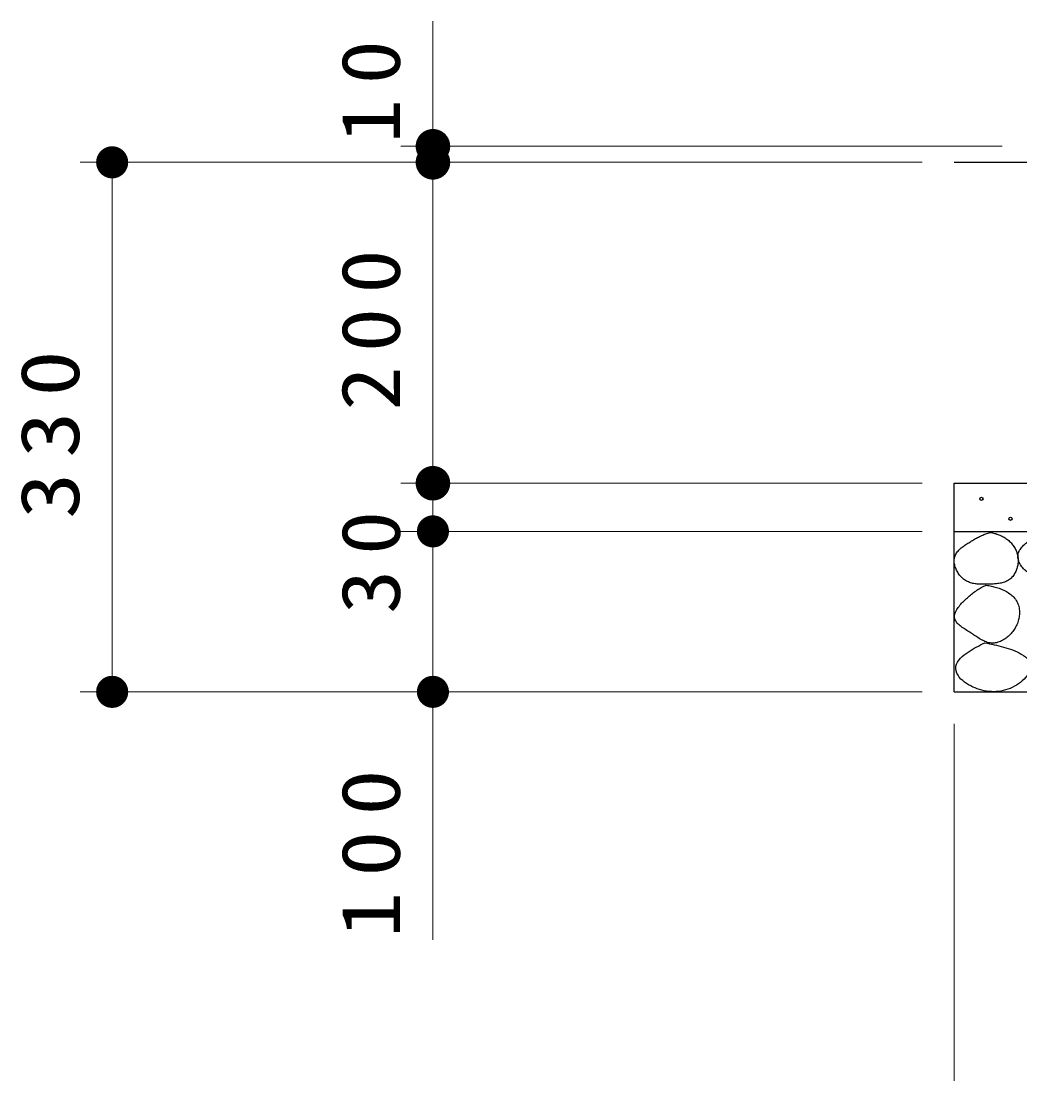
# Model space of a CAD drawing. Units: millimetres on the paper, scale 1:20. Extents: x -724 to 12, y -38 to 257.
# Drawn here: x -162.05 to -130.91, y 82.95 to 115.75 of the extents above; entities that cross this region are included whole.
import ezdxf

# ---------------------------------------------------------------- set-up
doc = ezdxf.new("R2010")
doc.units = ezdxf.units.MM
doc.layers.add('LY_1', color=7, linetype='Continuous', lineweight=25)
doc.styles.add('ＭＳ ゴシック', font='')
doc.styles.get('ＭＳ ゴシック').set_extended_font_data('MS Gothic')

# ---------------------------------------------------------------- blocks, each defined once
blk = doc.blocks.new('filled_dot')
at = {"color": 0, "linetype": 'Continuous', "lineweight": -2, "const_width": 1.25}
blk.add_lwpolyline([(-0.625, 0, 1), (0.625, 0, 1)], format="xyb", close=True, dxfattribs=at)

msp = doc.modelspace()

# ---------------------------------------------------------------- linework, layer by layer
at = {"layer": 'LY_1', "lineweight": 13}
for p, q in [((-149.205, 111.353), (-149.205, 115.755)), ((-131.455, 111.853), (-150.205, 111.853)), ((-133.955, 111.353), (-160.205, 111.353)), ((-159.205, 94.853), (-159.205, 111.353)), ((-149.205, 101.353), (-149.205, 111.353)), ((-133.955, 101.353), (-150.205, 101.353)), ((-149.205, 97.172), (-149.205, 101.353)), ((-133.955, 99.853), (-150.205, 99.853)), ((-149.205, 87.129), (-149.205, 99.853)), ((-133.955, 94.853), (-160.205, 94.853)), ((-132.955, 93.853), (-132.955, 63.853))]:
    msp.add_line(p, q, dxfattribs=at)
at = {"layer": 'LY_1'}
for p, q in [((-132.955, 111.353), (-130.455, 111.353)), ((-132.955, 101.353), (-101.955, 101.353)), ((-132.955, 94.853), (-132.955, 101.353)), ((-132.955, 99.853), (-101.955, 99.853)), ((-132.955, 94.853), (-101.955, 94.853))]:
    msp.add_line(p, q, dxfattribs=at)
for centre in [(-132.106, 100.867), (-131.2, 100.247)]:
    msp.add_circle(centre, 0.05, dxfattribs=at)
for points, knots in [([(-131.832, 99.823), (-131.878, 99.809), (-131.923, 99.795), (-131.967, 99.779), (-132.011, 99.762), (-132.055, 99.744), (-132.098, 99.724), (-132.141, 99.704), (-132.183, 99.683), (-132.225, 99.661), (-132.267, 99.639), (-132.308, 99.616), (-132.349, 99.592), (-132.39, 99.568), (-132.431, 99.544), (-132.471, 99.519), (-132.511, 99.495), (-132.552, 99.47), (-132.591, 99.443), (-132.63, 99.417), (-132.669, 99.39), (-132.706, 99.361), (-132.743, 99.331), (-132.78, 99.3), (-132.812, 99.266), (-132.843, 99.231), (-132.875, 99.194), (-132.897, 99.153), (-132.92, 99.112), (-132.938, 99.067), (-132.947, 99.021), (-132.956, 98.976), (-132.956, 98.926), (-132.951, 98.88), (-132.947, 98.833), (-132.935, 98.786), (-132.92, 98.742), (-132.906, 98.697), (-132.886, 98.653), (-132.863, 98.612), (-132.841, 98.57), (-132.815, 98.53), (-132.786, 98.493), (-132.757, 98.456), (-132.725, 98.42), (-132.689, 98.389), (-132.654, 98.358), (-132.615, 98.33), (-132.574, 98.307), (-132.533, 98.284), (-132.488, 98.267), (-132.443, 98.252), (-132.399, 98.238), (-132.352, 98.229), (-132.305, 98.221), (-132.258, 98.214), (-132.211, 98.211), (-132.164, 98.208), (-132.117, 98.205), (-132.069, 98.206), (-132.022, 98.206), (-131.975, 98.206), (-131.927, 98.207), (-131.88, 98.208), (-131.833, 98.209), (-131.785, 98.21), (-131.738, 98.213), (-131.691, 98.216), (-131.644, 98.219), (-131.597, 98.225), (-131.55, 98.232), (-131.503, 98.239), (-131.457, 98.251), (-131.412, 98.263), (-131.366, 98.278), (-131.324, 98.298), (-131.282, 98.319), (-131.24, 98.344), (-131.204, 98.374), (-131.168, 98.404), (-131.136, 98.441), (-131.108, 98.478), (-131.081, 98.516), (-131.057, 98.558), (-131.037, 98.601), (-131.017, 98.643), (-131.001, 98.689), (-130.989, 98.734), (-130.977, 98.78), (-130.968, 98.827), (-130.964, 98.874), (-130.96, 98.92), (-130.96, 98.968), (-130.964, 99.015), (-130.969, 99.062), (-130.977, 99.109), (-130.99, 99.155), (-131.003, 99.2), (-131.02, 99.245), (-131.04, 99.287), (-131.061, 99.33), (-131.085, 99.371), (-131.113, 99.409), (-131.14, 99.447), (-131.171, 99.484), (-131.204, 99.517), (-131.238, 99.55), (-131.274, 99.581), (-131.312, 99.609), (-131.35, 99.637), (-131.39, 99.663), (-131.432, 99.686), (-131.473, 99.708), (-131.516, 99.729), (-131.56, 99.747), (-131.603, 99.764), (-131.649, 99.78), (-131.694, 99.792), (-131.739, 99.805), (-131.786, 99.814), (-131.832, 99.823)], [0, 0, 0, 0, 1, 1, 1, 2, 2, 2, 3, 3, 3, 4, 4, 4, 5, 5, 5, 6, 6, 6, 7, 7, 7, 8, 8, 8, 9, 9, 9, 10, 10, 10, 11, 11, 11, 12, 12, 12, 13, 13, 13, 14, 14, 14, 15, 15, 15, 16, 16, 16, 17, 17, 17, 18, 18, 18, 19, 19, 19, 20, 20, 20, 21, 21, 21, 22, 22, 22, 23, 23, 23, 24, 24, 24, 25, 25, 25, 26, 26, 26, 27, 27, 27, 28, 28, 28, 29, 29, 29, 30, 30, 30, 31, 31, 31, 32, 32, 32, 33, 33, 33, 34, 34, 34, 35, 35, 35, 36, 36, 36, 37, 37, 37, 38, 38, 38, 39, 39, 39, 40, 40, 40, 40]), ([(-129.861, 99.828), (-129.914, 99.824), (-129.967, 99.819), (-130.019, 99.81), (-130.072, 99.801), (-130.124, 99.789), (-130.175, 99.775), (-130.225, 99.76), (-130.275, 99.741), (-130.324, 99.721), (-130.373, 99.701), (-130.421, 99.678), (-130.468, 99.653), (-130.515, 99.628), (-130.561, 99.601), (-130.605, 99.571), (-130.649, 99.542), (-130.692, 99.51), (-130.732, 99.476), (-130.772, 99.441), (-130.812, 99.404), (-130.845, 99.363), (-130.878, 99.323), (-130.911, 99.278), (-130.932, 99.23), (-130.952, 99.182), (-130.968, 99.128), (-130.969, 99.077), (-130.971, 99.025), (-130.958, 98.97), (-130.94, 98.921), (-130.923, 98.872), (-130.895, 98.825), (-130.865, 98.781), (-130.835, 98.738), (-130.8, 98.697), (-130.762, 98.66), (-130.725, 98.623), (-130.683, 98.589), (-130.639, 98.559), (-130.596, 98.529), (-130.549, 98.503), (-130.501, 98.48), (-130.454, 98.457), (-130.403, 98.438), (-130.353, 98.422), (-130.303, 98.405), (-130.251, 98.393), (-130.199, 98.381), (-130.147, 98.37), (-130.095, 98.362), (-130.042, 98.355), (-129.99, 98.347), (-129.937, 98.342), (-129.884, 98.337), (-129.831, 98.332), (-129.778, 98.328), (-129.725, 98.325), (-129.672, 98.322), (-129.619, 98.318), (-129.566, 98.317), (-129.513, 98.316), (-129.46, 98.316), (-129.407, 98.319), (-129.354, 98.323), (-129.301, 98.328), (-129.248, 98.336), (-129.196, 98.345), (-129.144, 98.357), (-129.093, 98.372), (-129.043, 98.387), (-128.992, 98.406), (-128.944, 98.427), (-128.896, 98.449), (-128.848, 98.473), (-128.803, 98.5), (-128.757, 98.527), (-128.712, 98.557), (-128.672, 98.591), (-128.631, 98.625), (-128.591, 98.661), (-128.558, 98.702), (-128.526, 98.743), (-128.494, 98.79), (-128.477, 98.838), (-128.46, 98.887), (-128.453, 98.944), (-128.458, 98.995), (-128.463, 99.046), (-128.484, 99.098), (-128.507, 99.146), (-128.529, 99.193), (-128.561, 99.237), (-128.593, 99.279), (-128.625, 99.321), (-128.662, 99.36), (-128.699, 99.398), (-128.737, 99.435), (-128.777, 99.47), (-128.819, 99.503), (-128.86, 99.536), (-128.904, 99.567), (-128.949, 99.595), (-128.994, 99.623), (-129.04, 99.649), (-129.088, 99.672), (-129.136, 99.695), (-129.185, 99.715), (-129.235, 99.733), (-129.285, 99.751), (-129.336, 99.766), (-129.387, 99.779), (-129.439, 99.792), (-129.491, 99.802), (-129.544, 99.81), (-129.596, 99.817), (-129.649, 99.823), (-129.702, 99.826), (-129.755, 99.829), (-129.808, 99.828), (-129.861, 99.828)], [0, 0, 0, 0, 1, 1, 1, 2, 2, 2, 3, 3, 3, 4, 4, 4, 5, 5, 5, 6, 6, 6, 7, 7, 7, 8, 8, 8, 9, 9, 9, 10, 10, 10, 11, 11, 11, 12, 12, 12, 13, 13, 13, 14, 14, 14, 15, 15, 15, 16, 16, 16, 17, 17, 17, 18, 18, 18, 19, 19, 19, 20, 20, 20, 21, 21, 21, 22, 22, 22, 23, 23, 23, 24, 24, 24, 25, 25, 25, 26, 26, 26, 27, 27, 27, 28, 28, 28, 29, 29, 29, 30, 30, 30, 31, 31, 31, 32, 32, 32, 33, 33, 33, 34, 34, 34, 35, 35, 35, 36, 36, 36, 37, 37, 37, 38, 38, 38, 39, 39, 39, 40, 40, 40, 40]), ([(-131.959, 98.176), (-132.01, 98.153), (-132.06, 98.13), (-132.109, 98.104), (-132.157, 98.077), (-132.205, 98.048), (-132.251, 98.018), (-132.297, 97.987), (-132.341, 97.954), (-132.385, 97.92), (-132.429, 97.886), (-132.471, 97.85), (-132.513, 97.814), (-132.555, 97.778), (-132.596, 97.74), (-132.635, 97.702), (-132.675, 97.663), (-132.714, 97.623), (-132.75, 97.581), (-132.786, 97.539), (-132.822, 97.496), (-132.851, 97.45), (-132.881, 97.403), (-132.912, 97.354), (-132.927, 97.302), (-132.942, 97.251), (-132.951, 97.19), (-132.94, 97.139), (-132.929, 97.088), (-132.893, 97.038), (-132.859, 96.996), (-132.825, 96.954), (-132.778, 96.92), (-132.735, 96.886), (-132.692, 96.852), (-132.644, 96.822), (-132.598, 96.791), (-132.552, 96.761), (-132.505, 96.732), (-132.458, 96.702), (-132.412, 96.672), (-132.366, 96.641), (-132.32, 96.611), (-132.273, 96.58), (-132.228, 96.549), (-132.18, 96.52), (-132.133, 96.492), (-132.085, 96.463), (-132.035, 96.44), (-131.985, 96.417), (-131.932, 96.395), (-131.879, 96.384), (-131.825, 96.372), (-131.768, 96.367), (-131.714, 96.372), (-131.66, 96.376), (-131.604, 96.391), (-131.553, 96.409), (-131.501, 96.427), (-131.451, 96.453), (-131.404, 96.482), (-131.357, 96.511), (-131.312, 96.544), (-131.27, 96.581), (-131.229, 96.617), (-131.19, 96.657), (-131.155, 96.699), (-131.119, 96.742), (-131.087, 96.788), (-131.059, 96.835), (-131.031, 96.882), (-131.006, 96.933), (-130.986, 96.984), (-130.966, 97.036), (-130.95, 97.089), (-130.939, 97.143), (-130.928, 97.197), (-130.921, 97.253), (-130.92, 97.308), (-130.918, 97.363), (-130.922, 97.419), (-130.932, 97.473), (-130.943, 97.527), (-130.959, 97.582), (-130.982, 97.631), (-131.005, 97.681), (-131.037, 97.728), (-131.071, 97.771), (-131.106, 97.813), (-131.148, 97.851), (-131.191, 97.886), (-131.234, 97.92), (-131.281, 97.95), (-131.329, 97.978), (-131.377, 98.005), (-131.427, 98.029), (-131.478, 98.05), (-131.529, 98.072), (-131.582, 98.09), (-131.635, 98.106), (-131.687, 98.123), (-131.741, 98.136), (-131.795, 98.148), (-131.85, 98.159), (-131.904, 98.168), (-131.959, 98.176)], [0, 0, 0, 0, 1, 1, 1, 2, 2, 2, 3, 3, 3, 4, 4, 4, 5, 5, 5, 6, 6, 6, 7, 7, 7, 8, 8, 8, 9, 9, 9, 10, 10, 10, 11, 11, 11, 12, 12, 12, 13, 13, 13, 14, 14, 14, 15, 15, 15, 16, 16, 16, 17, 17, 17, 18, 18, 18, 19, 19, 19, 20, 20, 20, 21, 21, 21, 22, 22, 22, 23, 23, 23, 24, 24, 24, 25, 25, 25, 26, 26, 26, 27, 27, 27, 28, 28, 28, 29, 29, 29, 30, 30, 30, 31, 31, 31, 32, 32, 32, 33, 33, 33, 34, 34, 34, 35, 35, 35, 35]), ([(-132, 96.379), (-132.09, 96.336), (-132.18, 96.293), (-132.267, 96.245), (-132.354, 96.198), (-132.442, 96.149), (-132.523, 96.092), (-132.604, 96.035), (-132.69, 95.977), (-132.754, 95.904), (-132.817, 95.83), (-132.891, 95.74), (-132.904, 95.65), (-132.918, 95.561), (-132.882, 95.45), (-132.836, 95.368), (-132.79, 95.285), (-132.706, 95.215), (-132.629, 95.154), (-132.552, 95.094), (-132.462, 95.045), (-132.372, 95.003), (-132.283, 94.962), (-132.187, 94.929), (-132.091, 94.905), (-131.995, 94.881), (-131.895, 94.865), (-131.796, 94.86), (-131.698, 94.855), (-131.596, 94.86), (-131.499, 94.878), (-131.402, 94.895), (-131.304, 94.924), (-131.213, 94.962), (-131.122, 95), (-131.033, 95.048), (-130.952, 95.105), (-130.871, 95.162), (-130.79, 95.226), (-130.729, 95.302), (-130.667, 95.378), (-130.597, 95.469), (-130.582, 95.559), (-130.566, 95.649), (-130.588, 95.763), (-130.635, 95.842), (-130.682, 95.92), (-130.78, 95.979), (-130.863, 96.031), (-130.946, 96.084), (-131.041, 96.12), (-131.134, 96.157), (-131.226, 96.193), (-131.322, 96.222), (-131.418, 96.249), (-131.513, 96.277), (-131.61, 96.3), (-131.707, 96.321), (-131.804, 96.343), (-131.902, 96.361), (-132, 96.379)], [0, 0, 0, 0, 1, 1, 1, 2, 2, 2, 3, 3, 3, 4, 4, 4, 5, 5, 5, 6, 6, 6, 7, 7, 7, 8, 8, 8, 9, 9, 9, 10, 10, 10, 11, 11, 11, 12, 12, 12, 13, 13, 13, 14, 14, 14, 15, 15, 15, 16, 16, 16, 17, 17, 17, 18, 18, 18, 19, 19, 19, 20, 20, 20, 20])]:
    msp.add_open_spline(points, degree=3, knots=knots, dxfattribs=at)

# ---------------------------------------------------------------- block references
at = {"layer": 'LY_1', "lineweight": 13}
for p, xscale, yscale, rotation in [((-149.205, 111.853), 0.431, 0.431, 270), ((-149.205, 111.353), 0.431, 0.431, 270), ((-159.205, 111.353), 0.4, 0.4, 270), ((-149.205, 101.353), 0.431, 0.431, 270), ((-149.205, 99.853), 0.4, 0.4, 270), ((-159.205, 94.853), 0.4, 0.4, 90), ((-149.205, 94.853), 0.4, 0.4, 90)]:
    msp.add_blockref('filled_dot', p, dxfattribs=dict(at, xscale=xscale, yscale=yscale, rotation=rotation))

# ---------------------------------------------------------------- texts
at = {"layer": 'LY_1', "char_height": 1.833, "attachment_point": 8, "rotation": 90, "style": 'ＭＳ ゴシック'}
for s, insert in [('\\T1.34;\\W1.1;10', (-150.205, 113.786)), ('\\T1.33;\\W1.1;200', (-150.205, 106.353)), ('\\T1.33;\\W1.15;330', (-160.205, 103.103)), ('\\T1.34;\\W1.1;30', (-150.205, 99.12)), ('\\T1.33;\\W1.15;100', (-150.205, 90.046))]:
    msp.add_mtext(s, dxfattribs=dict(at, insert=insert))

doc.saveas('drawing.dxf')
